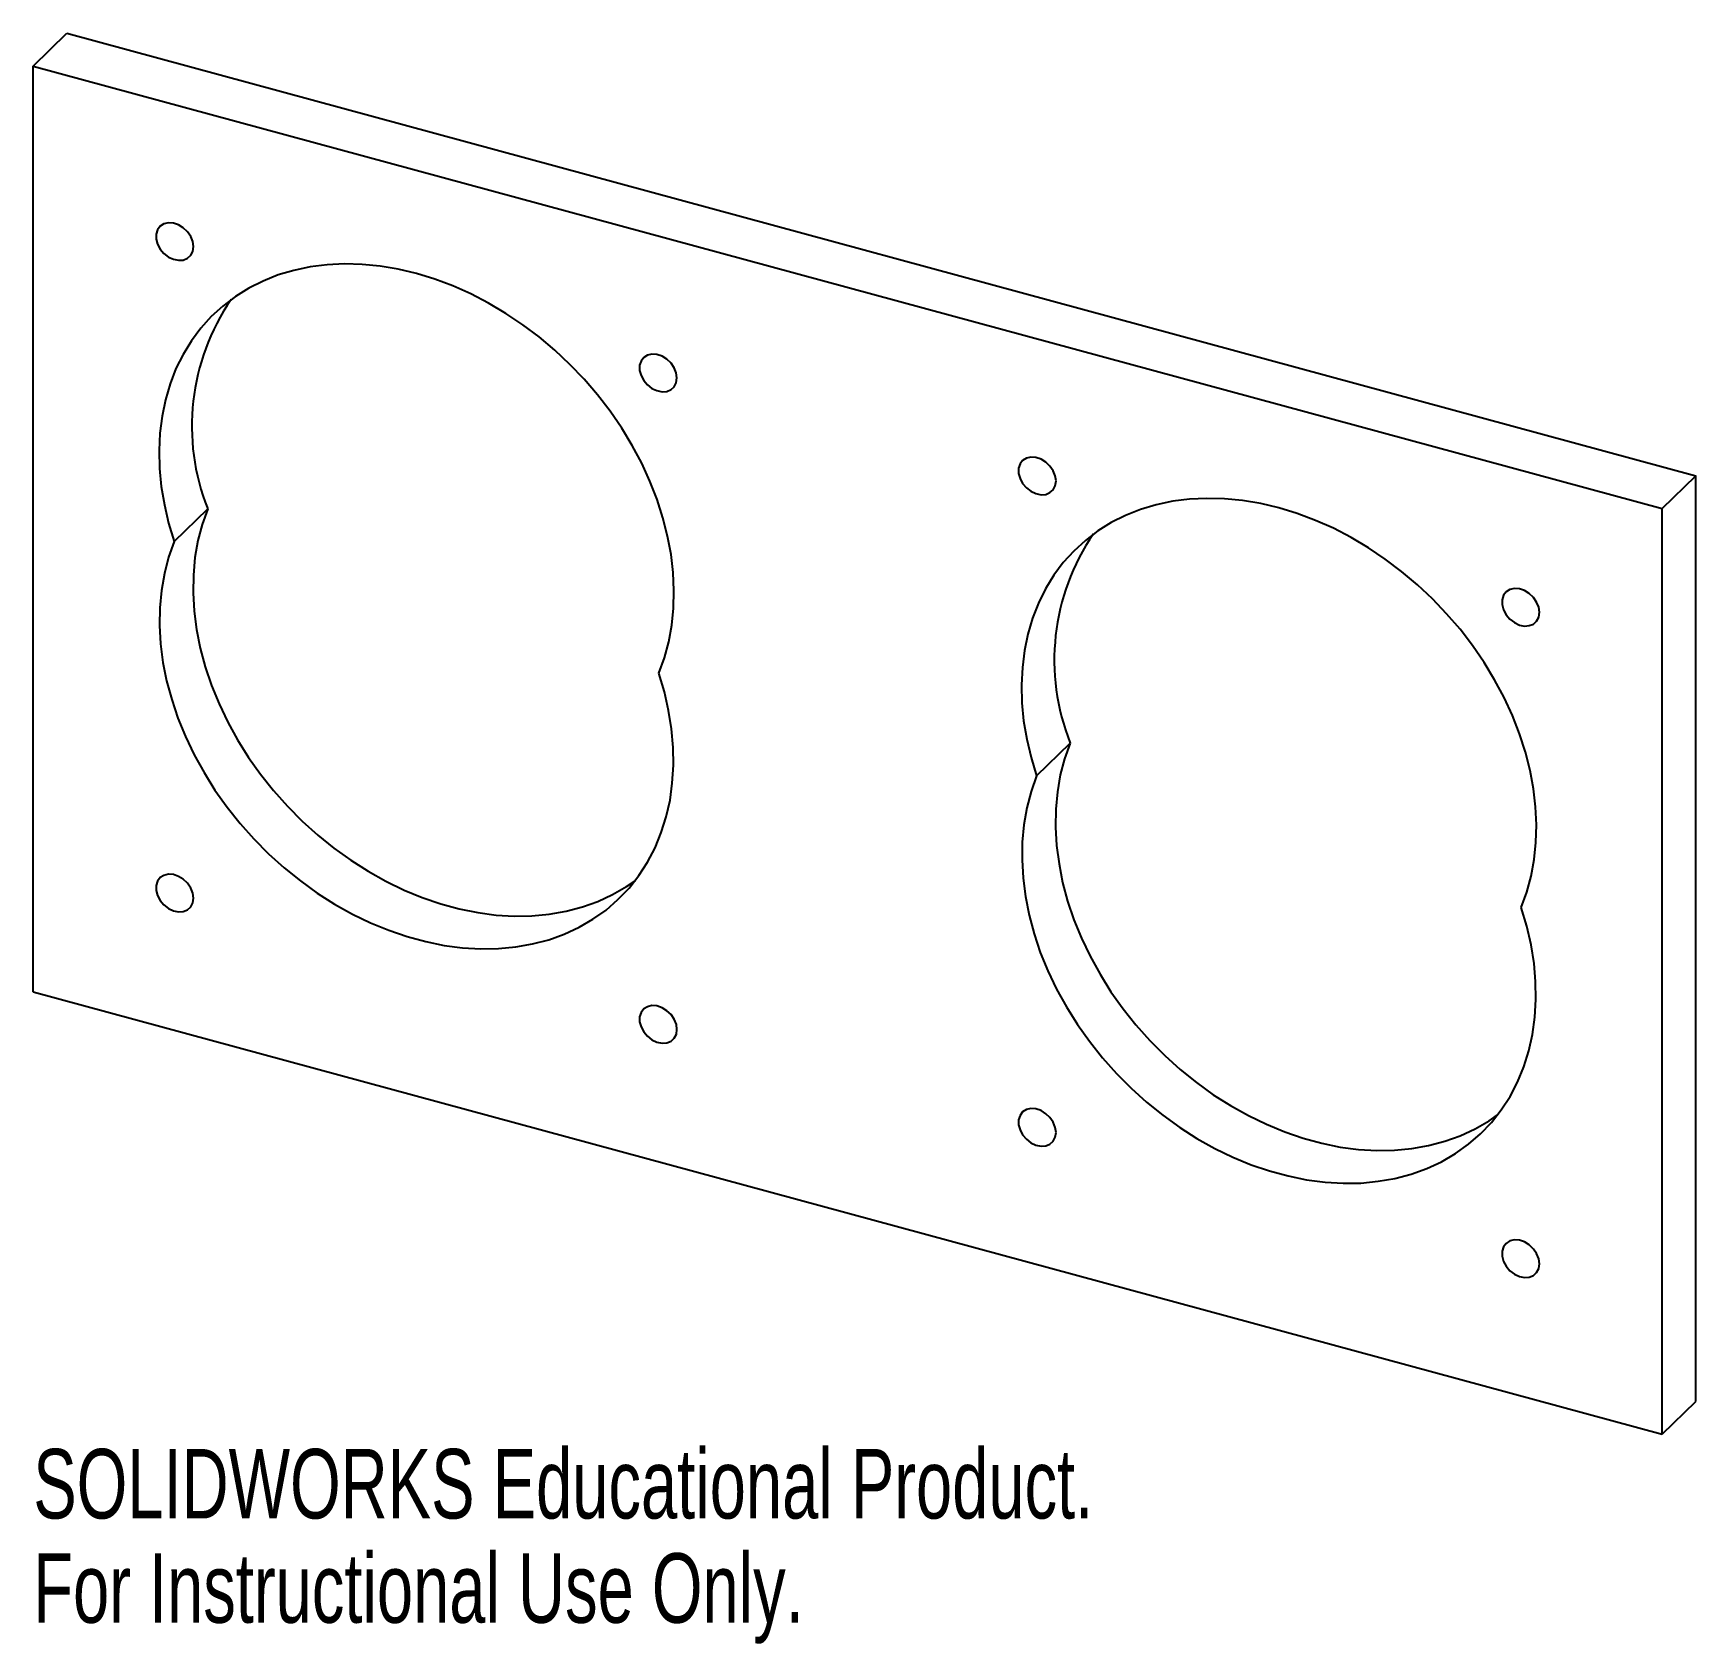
# Paper-space layout '_Trimetric' of a CAD drawing. Header units: millimetres. Extents: x -33 to 83, y -65 to 47.
import ezdxf

# ---------------------------------------------------------------- set-up
doc = ezdxf.new("R2010")
doc.units = ezdxf.units.MM
doc.styles.add('SLDTEXTSTYLE0', font='TXT', dxfattribs={"width": 0.7})

psp = doc.layouts.new('_Trimetric')

# ---------------------------------------------------------------- linework, layer by layer
at = {"color": 7, "linetype": 'Continuous', "lineweight": 25}
for p, q in [((-32.95, 44.29), (-30.62, 46.57)), ((-30.62, 46.57), (82.61, 15.8)), ((-32.95, -20.07), (-32.95, 44.29)), ((-32.95, 44.29), (80.28, 13.52)), ((80.28, 13.52), (82.61, 15.8)), ((82.61, -48.56), (82.61, 15.8)), ((-23.16, 11.23), (-20.82, 13.51)), ((80.28, -50.84), (80.28, 13.52)), ((36.79, -5.06), (39.12, -2.78)), ((-32.95, -20.07), (80.28, -50.84)), ((80.28, -50.84), (82.61, -48.56))]:
    psp.add_line(p, q, dxfattribs=at)
at = {"color": 7, "linetype": 'Continuous', "lineweight": 25, "flags": 128}
for points in [[(-21.81, 31.73), (-21.86, 32.09), (-22, 32.44), (-22.23, 32.77), (-22.52, 33.04), (-22.85, 33.25), (-23.21, 33.37), (-23.55, 33.39), (-23.87, 33.32), (-24.13, 33.16), (-24.31, 32.91), (-24.41, 32.61), (-24.41, 32.26), (-24.31, 31.91), (-24.13, 31.56), (-23.87, 31.26), (-23.55, 31.01), (-23.21, 30.85), (-22.85, 30.78), (-22.52, 30.8), (-22.23, 30.92), (-22, 31.13), (-21.86, 31.4), (-21.81, 31.73)], [(10.53, 2.08), (10.92, 3.14), (11.22, 4.26), (11.43, 5.41), (11.55, 6.6), (11.58, 7.83), (11.53, 9.07), (11.38, 10.33), (11.14, 11.6), (10.82, 12.88), (10.41, 14.16), (9.91, 15.43), (9.34, 16.68), (8.68, 17.91), (7.95, 19.12), (7.15, 20.29), (6.28, 21.42), (5.34, 22.51), (4.35, 23.54), (3.31, 24.53), (2.21, 25.45), (1.08, 26.3), (-0.1, 27.09), (-1.3, 27.8), (-2.53, 28.44), (-3.78, 29), (-5.04, 29.47), (-6.31, 29.86), (-7.58, 30.16), (-8.84, 30.37), (-10.09, 30.5), (-11.32, 30.53), (-12.53, 30.47), (-13.7, 30.32), (-14.84, 30.08), (-15.93, 29.76), (-16.98, 29.34), (-17.97, 28.84), (-18.9, 28.26), (-19.77, 27.6), (-20.58, 26.87), (-21.31, 26.06), (-21.96, 25.18), (-22.54, 24.24), (-23.03, 23.25), (-23.44, 22.19), (-23.77, 21.09), (-24, 19.95), (-24.15, 18.77), (-24.21, 17.55), (-24.18, 16.31), (-24.06, 15.06), (-23.84, 13.79), (-23.54, 12.51), (-23.16, 11.23)], [(11.79, 22.6), (11.74, 22.95), (11.6, 23.31), (11.38, 23.63), (11.09, 23.91), (10.76, 24.12), (10.4, 24.24), (10.05, 24.26), (9.74, 24.19), (9.48, 24.02), (9.3, 23.78), (9.2, 23.48), (9.2, 23.13), (9.3, 22.77), (9.48, 22.43), (9.74, 22.13), (10.05, 21.88), (10.4, 21.72), (10.76, 21.64), (11.09, 21.67), (11.38, 21.79), (11.6, 21.99), (11.74, 22.27), (11.79, 22.6)], [(38.14, 15.44), (38.09, 15.79), (37.95, 16.15), (37.72, 16.47), (37.43, 16.75), (37.1, 16.96), (36.74, 17.08), (36.4, 17.1), (36.08, 17.03), (35.82, 16.86), (35.64, 16.62), (35.54, 16.32), (35.54, 15.97), (35.64, 15.61), (35.82, 15.27), (36.08, 14.97), (36.4, 14.72), (36.74, 14.56), (37.1, 14.48), (37.43, 14.51), (37.72, 14.63), (37.95, 14.83), (38.09, 15.11), (38.14, 15.44)], [(70.48, -14.22), (70.87, -13.15), (71.17, -12.04), (71.38, -10.88), (71.5, -9.69), (71.53, -8.47), (71.48, -7.22), (71.33, -5.96), (71.09, -4.69), (70.77, -3.41), (70.36, -2.14), (69.86, -0.87), (69.29, 0.39), (68.63, 1.62), (67.9, 2.82), (67.1, 3.99), (66.23, 5.13), (65.29, 6.21), (64.3, 7.25), (63.26, 8.23), (62.16, 9.15), (61.03, 10.01), (59.85, 10.8), (58.65, 11.51), (57.42, 12.15), (56.17, 12.7), (54.91, 13.18), (53.64, 13.57), (52.37, 13.87), (51.11, 14.08), (49.86, 14.2), (48.63, 14.23), (47.42, 14.18), (46.25, 14.03), (45.11, 13.79), (44.02, 13.46), (42.97, 13.05), (41.98, 12.55), (41.05, 11.97), (40.18, 11.31), (39.37, 10.57), (38.64, 9.77), (37.99, 8.89), (37.41, 7.95), (36.92, 6.95), (36.51, 5.9), (36.18, 4.8), (35.95, 3.65), (35.8, 2.47), (35.74, 1.26), (35.77, 0.02), (35.89, -1.24), (36.11, -2.51), (36.41, -3.78), (36.79, -5.06)], [(-20.82, 13.51), (-21.21, 12.42), (-21.51, 11.29), (-21.71, 10.11), (-21.82, 8.9), (-21.84, 7.66), (-21.77, 6.39), (-21.6, 5.11), (-21.34, 3.82), (-21, 2.52), (-20.56, 1.23), (-20.04, -0.06), (-19.43, -1.32), (-18.75, -2.56), (-17.99, -3.78), (-17.15, -4.95), (-16.25, -6.09), (-15.28, -7.17), (-14.25, -8.21), (-13.18, -9.18), (-12.05, -10.09), (-10.88, -10.93), (-9.67, -11.7), (-8.44, -12.39), (-7.18, -13), (-5.91, -13.53), (-4.62, -13.96), (-3.34, -14.31), (-2.05, -14.57), (-0.78, -14.74), (0.48, -14.81), (1.71, -14.79), (2.92, -14.68), (4.09, -14.48), (5.22, -14.18), (6.29, -13.79), (7.32, -13.32), (8.29, -12.76), (8.88, -12.35)], [(-23.16, 11.23), (-23.54, 10.15), (-23.84, 9.01), (-24.04, 7.83), (-24.16, 6.62), (-24.17, 5.38), (-24.1, 4.11), (-23.94, 2.83), (-23.68, 1.54), (-23.33, 0.24), (-22.9, -1.05), (-22.37, -2.33), (-21.77, -3.6), (-21.08, -4.84), (-20.32, -6.05), (-19.48, -7.23), (-18.58, -8.37), (-17.61, -9.45), (-16.59, -10.49), (-15.51, -11.46), (-14.38, -12.37), (-13.21, -13.21), (-12.01, -13.98), (-10.77, -14.67), (-9.52, -15.28), (-8.24, -15.8), (-6.96, -16.24), (-5.67, -16.59), (-4.39, -16.85), (-3.11, -17.02), (-1.85, -17.09), (-0.62, -17.07), (0.59, -16.96), (1.75, -16.75), (2.88, -16.46), (3.96, -16.07), (4.99, -15.59), (5.95, -15.03), (6.86, -14.39), (7.69, -13.67), (8.46, -12.87), (9.14, -12), (9.75, -11.06), (10.27, -10.06), (10.7, -9.01), (11.05, -7.9), (11.31, -6.75), (11.47, -5.56), (11.55, -4.33), (11.53, -3.08), (11.42, -1.8), (11.21, -0.51), (10.92, 0.78), (10.53, 2.08)], [(71.74, 6.31), (71.69, 6.66), (71.55, 7.01), (71.33, 7.34), (71.04, 7.62), (70.71, 7.82), (70.35, 7.94), (70, 7.97), (69.69, 7.9), (69.43, 7.73), (69.25, 7.49), (69.15, 7.18), (69.15, 6.84), (69.25, 6.48), (69.43, 6.14), (69.69, 5.83), (70, 5.59), (70.35, 5.42), (70.71, 5.35), (71.04, 5.38), (71.33, 5.49), (71.55, 5.7), (71.69, 5.98), (71.74, 6.31)], [(39.12, -2.78), (38.74, -3.87), (38.44, -5), (38.24, -6.18), (38.13, -7.39), (38.11, -8.64), (38.18, -9.9), (38.35, -11.18), (38.6, -12.48), (38.95, -13.77), (39.39, -15.07), (39.91, -16.35), (40.52, -17.61), (41.2, -18.86), (41.96, -20.07), (42.8, -21.25), (43.7, -22.38), (44.67, -23.47), (45.7, -24.5), (46.77, -25.47), (47.9, -26.38), (49.07, -27.23), (50.28, -27.99), (51.51, -28.68), (52.77, -29.29), (54.04, -29.82), (55.33, -30.26), (56.61, -30.61), (57.9, -30.87), (59.17, -31.03), (60.43, -31.11), (61.66, -31.09), (62.87, -30.98), (64.04, -30.77), (65.17, -30.47), (66.24, -30.09), (67.27, -29.61), (68.24, -29.05), (68.83, -28.64)], [(36.79, -5.06), (36.41, -6.15), (36.11, -7.28), (35.91, -8.46), (35.79, -9.67), (35.78, -10.91), (35.85, -12.18), (36.01, -13.46), (36.27, -14.75), (36.62, -16.05), (37.05, -17.34), (37.58, -18.63), (38.18, -19.89), (38.87, -21.13), (39.63, -22.35), (40.47, -23.52), (41.37, -24.66), (42.34, -25.75), (43.36, -26.78), (44.44, -27.75), (45.57, -28.66), (46.74, -29.5), (47.94, -30.27), (49.18, -30.96), (50.43, -31.57), (51.71, -32.1), (52.99, -32.53), (54.28, -32.88), (55.56, -33.14), (56.84, -33.31), (58.1, -33.38), (59.33, -33.37), (60.54, -33.25), (61.7, -33.05), (62.83, -32.75), (63.91, -32.36), (64.94, -31.89), (65.9, -31.33), (66.81, -30.68), (67.64, -29.96), (68.41, -29.16), (69.09, -28.29), (69.7, -27.36), (70.22, -26.36), (70.65, -25.3), (71, -24.19), (71.26, -23.04), (71.42, -21.85), (71.5, -20.62), (71.48, -19.37), (71.37, -18.1), (71.16, -16.81), (70.87, -15.51), (70.48, -14.22)], [(-21.81, -13.57), (-21.86, -13.21), (-22, -12.86), (-22.23, -12.53), (-22.52, -12.25), (-22.85, -12.05), (-23.21, -11.93), (-23.55, -11.9), (-23.87, -11.98), (-24.13, -12.14), (-24.31, -12.38), (-24.41, -12.69), (-24.41, -13.03), (-24.31, -13.39), (-24.13, -13.73), (-23.87, -14.04), (-23.55, -14.28), (-23.21, -14.45), (-22.85, -14.52), (-22.52, -14.5), (-22.23, -14.38), (-22, -14.17), (-21.86, -13.89), (-21.81, -13.57)], [(11.79, -22.7), (11.75, -22.34), (11.6, -21.99), (11.38, -21.66), (11.09, -21.39), (10.76, -21.18), (10.4, -21.06), (10.05, -21.04), (9.74, -21.11), (9.48, -21.27), (9.3, -21.52), (9.2, -21.82), (9.2, -22.17), (9.3, -22.52), (9.48, -22.87), (9.74, -23.17), (10.05, -23.42), (10.4, -23.58), (10.76, -23.65), (11.09, -23.63), (11.38, -23.51), (11.6, -23.3), (11.75, -23.03), (11.79, -22.7)], [(38.14, -29.86), (38.09, -29.5), (37.95, -29.15), (37.72, -28.82), (37.43, -28.55), (37.1, -28.34), (36.74, -28.22), (36.4, -28.2), (36.08, -28.27), (35.82, -28.43), (35.64, -28.68), (35.54, -28.98), (35.54, -29.33), (35.64, -29.68), (35.82, -30.03), (36.08, -30.33), (36.4, -30.58), (36.74, -30.74), (37.1, -30.81), (37.43, -30.79), (37.72, -30.67), (37.95, -30.46), (38.09, -30.19), (38.14, -29.86)], [(71.74, -38.99), (71.7, -38.64), (71.55, -38.28), (71.33, -37.96), (71.04, -37.68), (70.71, -37.47), (70.35, -37.35), (70, -37.33), (69.69, -37.4), (69.43, -37.57), (69.25, -37.81), (69.15, -38.12), (69.15, -38.46), (69.25, -38.82), (69.43, -39.16), (69.69, -39.47), (70, -39.71), (70.35, -39.87), (70.71, -39.95), (71.04, -39.92), (71.33, -39.8), (71.55, -39.6), (71.7, -39.32), (71.74, -38.99)]]:
    psp.add_lwpolyline(points, dxfattribs=at)
at = {"color": 7, "linetype": 'Continuous', "lineweight": 25}
for centre, start, end in [((-6.39, 19.26), 145.5414, 201.7168), ((53.56, 2.97), 145.5413, 201.7165)]:
    psp.add_arc(centre, 15.54, start, end, dxfattribs=at)

# ---------------------------------------------------------------- texts
at = {"color": 7, "linetype": 'Continuous', "char_height": 4.8336, "attachment_point": 1, "style": 'SLDTEXTSTYLE0'}
for s, insert in [('SOLIDWORKS Educational Product.', (-32.95, -51.86)), ('For Instructional Use Only.', (-32.95, -59.11))]:
    psp.add_mtext(s, dxfattribs=dict(at, insert=insert))

doc.saveas('drawing.dxf')
